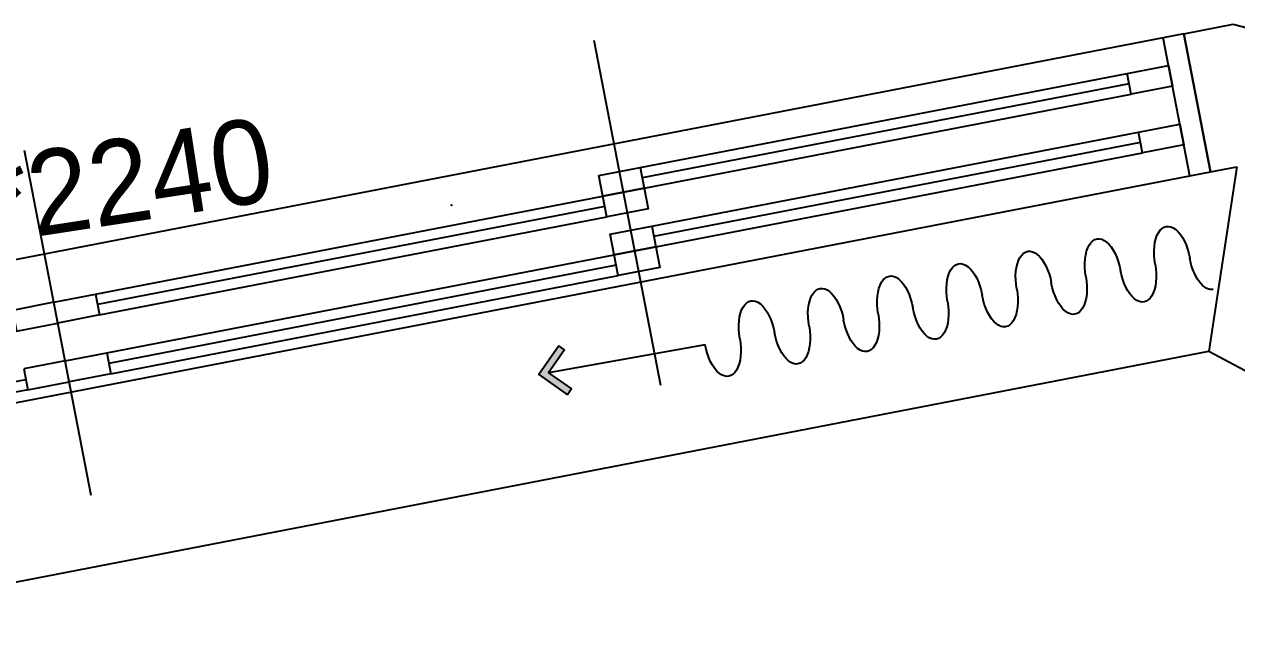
# Model space of a CAD drawing. Header units: inches. Extents: x -4181 to 116552, y 25636 to 44656.
# Drawn here: x 19038 to 20763, y 39892 to 40766 of the extents above; entities that cross this region are included whole.
import ezdxf

# ---------------------------------------------------------------- set-up
doc = ezdxf.new("R2010")
doc.units = ezdxf.units.IN
doc.header["$LTSCALE"] = 50
doc.header["$MEASUREMENT"] = 0
for name, color, linetype in [('0-ELC TEXT', 7, 'Continuous'), ('01. F-소품', 3, 'Continuous'), ('02-wal', 2, 'Continuous'), ('07-dim', 5, 'Continuous'), ('6fur', 6, 'Continuous'), ('C-WIN', 4, 'Continuous'), ('도면층2', 2, 'Continuous'), ('도면층4', 4, 'Continuous'), ('도면층5', 5, 'Continuous')]:
    doc.layers.add(name, color=color, linetype=linetype)
doc.styles.add('코레일둥고', font='Korail_Round_Gothic_Medium.ttf')

# ---------------------------------------------------------------- blocks, each defined once
blk = doc.blocks.new('asfsd')
at = {"layer": '02-wal'}
for p, q in [((21355.6, 41043.9), (21425.6, 41057.4)), ((21425.6, 41057.4), (21524.8, 41031.2)), ((21355.6, 41043.9), (21393.6, 40847.5)), ((21393.6, 40847.5), (21430.7, 40854.7))]:
    blk.add_line(p, q, dxfattribs=at)
at = {"layer": '도면층2'}
blk.add_line((21355.6, 41043.9), (21393.6, 40847.5), dxfattribs=at)
at = {"layer": '도면층4'}
for p, q in [((21355.6, 41043.9), (18115.6, 40417.4)), ((20612, 40543.6), (20517.1, 41034.5)), ((21364.1, 40841.8), (21326.1, 41038.2)), ((21393.6, 40847.5), (21355.6, 41043.9)), ((21277.7, 40972.8), (20585.5, 40839)), ((21293.8, 40889.3), (20601.6, 40755.5)), ((19802, 40387), (19707.1, 40877.9)), ((18153.6, 40221.1), (21393.6, 40847.5)), ((20532.3, 40798.1), (19810.6, 40658.6)), ((20548.4, 40714.7), (19826.8, 40575.1)), ((18987.3, 40412.8), (19709, 40552.3))]:
    blk.add_line(p, q, dxfattribs=at)
for points in [[(21333.7, 40998.9), (21339.4, 40969.5), (21280.5, 40958.1), (21274.8, 40987.5)], [(21349.9, 40915.5), (21355.6, 40886), (21296.7, 40874.6), (21291, 40904.1)], [(20582.6, 40853.7), (20588.3, 40824.2), (20529.4, 40812.8), (20523.7, 40842.3)], [(20588.3, 40824.2), (20594, 40794.8), (20535.1, 40783.4), (20529.4, 40812.8)], [(20598.8, 40770.2), (20604.5, 40740.8), (20545.6, 40729.4), (20539.9, 40758.8)], [(20604.5, 40740.8), (20610.2, 40711.3), (20551.3, 40699.9), (20545.6, 40729.4)], [(19807.8, 40673.3), (19813.5, 40643.9), (19754.6, 40632.5), (19748.9, 40661.9)], [(19690, 40650.5), (19695.7, 40621.1), (19754.6, 40632.5), (19748.9, 40661.9)], [(19823.9, 40589.9), (19829.6, 40560.4), (19770.7, 40549), (19765, 40578.5)], [(19706.1, 40567.1), (19711.8, 40537.6), (19770.7, 40549), (19765, 40578.5)]]:
    blk.add_lwpolyline(points, close=True, dxfattribs=at)
at = {"layer": '도면층5'}
for p, q in [((20582.6, 40853.7), (21274.8, 40987.5)), ((20588.3, 40824.2), (21280.5, 40958.1)), ((20598.8, 40770.2), (21291, 40904.1)), ((20604.5, 40740.8), (21296.7, 40874.6)), ((19807.8, 40673.3), (20529.4, 40812.8)), ((19813.5, 40643.9), (20535.1, 40783.4)), ((19823.9, 40589.9), (20545.6, 40729.4)), ((19829.6, 40560.4), (20551.3, 40699.9)), ((19711.8, 40537.6), (18990.2, 40398.1))]:
    blk.add_line(p, q, dxfattribs=at)
blk = doc.blocks.new('FFSFDF')
at = {"layer": '01. F-소품'}
blk.add_hatch(color=8, dxfattribs=at).paths.add_polyline_path([(1567672.9, 1746751.1), (1567679.9, 1746744.1), (1567715.3, 1746779.4), (1567679.9, 1746814.8), (1567672.9, 1746807.7), (1567701.2, 1746779.4)])
at = {"layer": '01. F-소품', "color": 8}
for p, q in [((1567672.9, 1746807.7), (1567679.9, 1746814.8)), ((1567474.8, 1746779.4), (1567701.2, 1746779.4)), ((1567672.9, 1746751.1), (1567679.9, 1746744.1))]:
    blk.add_line(p, q, dxfattribs=at)
for points in [[(1567672.9, 1746807.7), (1567701.2, 1746779.4), (1567672.9, 1746751.1)], [(1567679.9, 1746814.8), (1567715.3, 1746779.4), (1567679.9, 1746744.1)]]:
    blk.add_lwpolyline(points, dxfattribs=at)
for centre, start_param, end_param in [((1566799.8, 1746779.4), 1.570796, 4.712389), ((1566899.8, 1746779.4), 1.570796, 4.712389), ((1566999.8, 1746779.4), 1.570796, 4.712389), ((1567099.8, 1746779.4), 1.570796, 4.712389), ((1567199.8, 1746779.4), 1.570796, 4.712389), ((1567299.8, 1746779.4), 1.570796, 4.712389), ((1567399.8, 1746779.4), 1.570796, 4.712389), ((1566749.8, 1746779.4), 6.283185, 7.853982), ((1566849.8, 1746779.4), 4.712389, 7.853982), ((1566949.8, 1746779.4), 4.712389, 7.853982), ((1567049.8, 1746779.4), 4.712389, 7.853982), ((1567149.8, 1746779.4), 4.712389, 7.853982), ((1567249.8, 1746779.4), 4.712389, 7.853982), ((1567349.8, 1746779.4), 4.712389, 7.853982), ((1567449.8, 1746779.4), 4.712389, 7.853982)]:
    blk.add_ellipse(centre, major_axis=(0, -50), ratio=0.5, start_param=start_param, end_param=end_param, dxfattribs=at)

msp = doc.modelspace()

# ---------------------------------------------------------------- linework, layer by layer
at = {"layer": '07-dim'}
msp.add_point((19645.8, 40508.2), dxfattribs=at)
at = {"layer": 'C-WIN'}
for p, q in [((20762.5, 40563), (20723, 40300.7)), ((17497.4, 39677), (20723, 40300.7)), ((20723, 40300.7), (21957.4, 39642.4))]:
    msp.add_line(p, q, dxfattribs=at)

# ---------------------------------------------------------------- block references
at = {"color": 0, "xscale": -1, "rotation": 10.15579529391434}
msp.add_blockref('FFSFDF', (1870923.7, -1402715.4), dxfattribs=at)
at = {"layer": '6fur'}
msp.add_blockref('asfsd', (-668.2, -291.7), dxfattribs=at)

# ---------------------------------------------------------------- texts
at = {"layer": '0-ELC TEXT', "style": '코레일둥고'}
msp.add_text('3270*2240', height=120, rotation=8.7434, dxfattribs=at).set_placement((18648.3, 40400.9))

doc.saveas('drawing.dxf')
